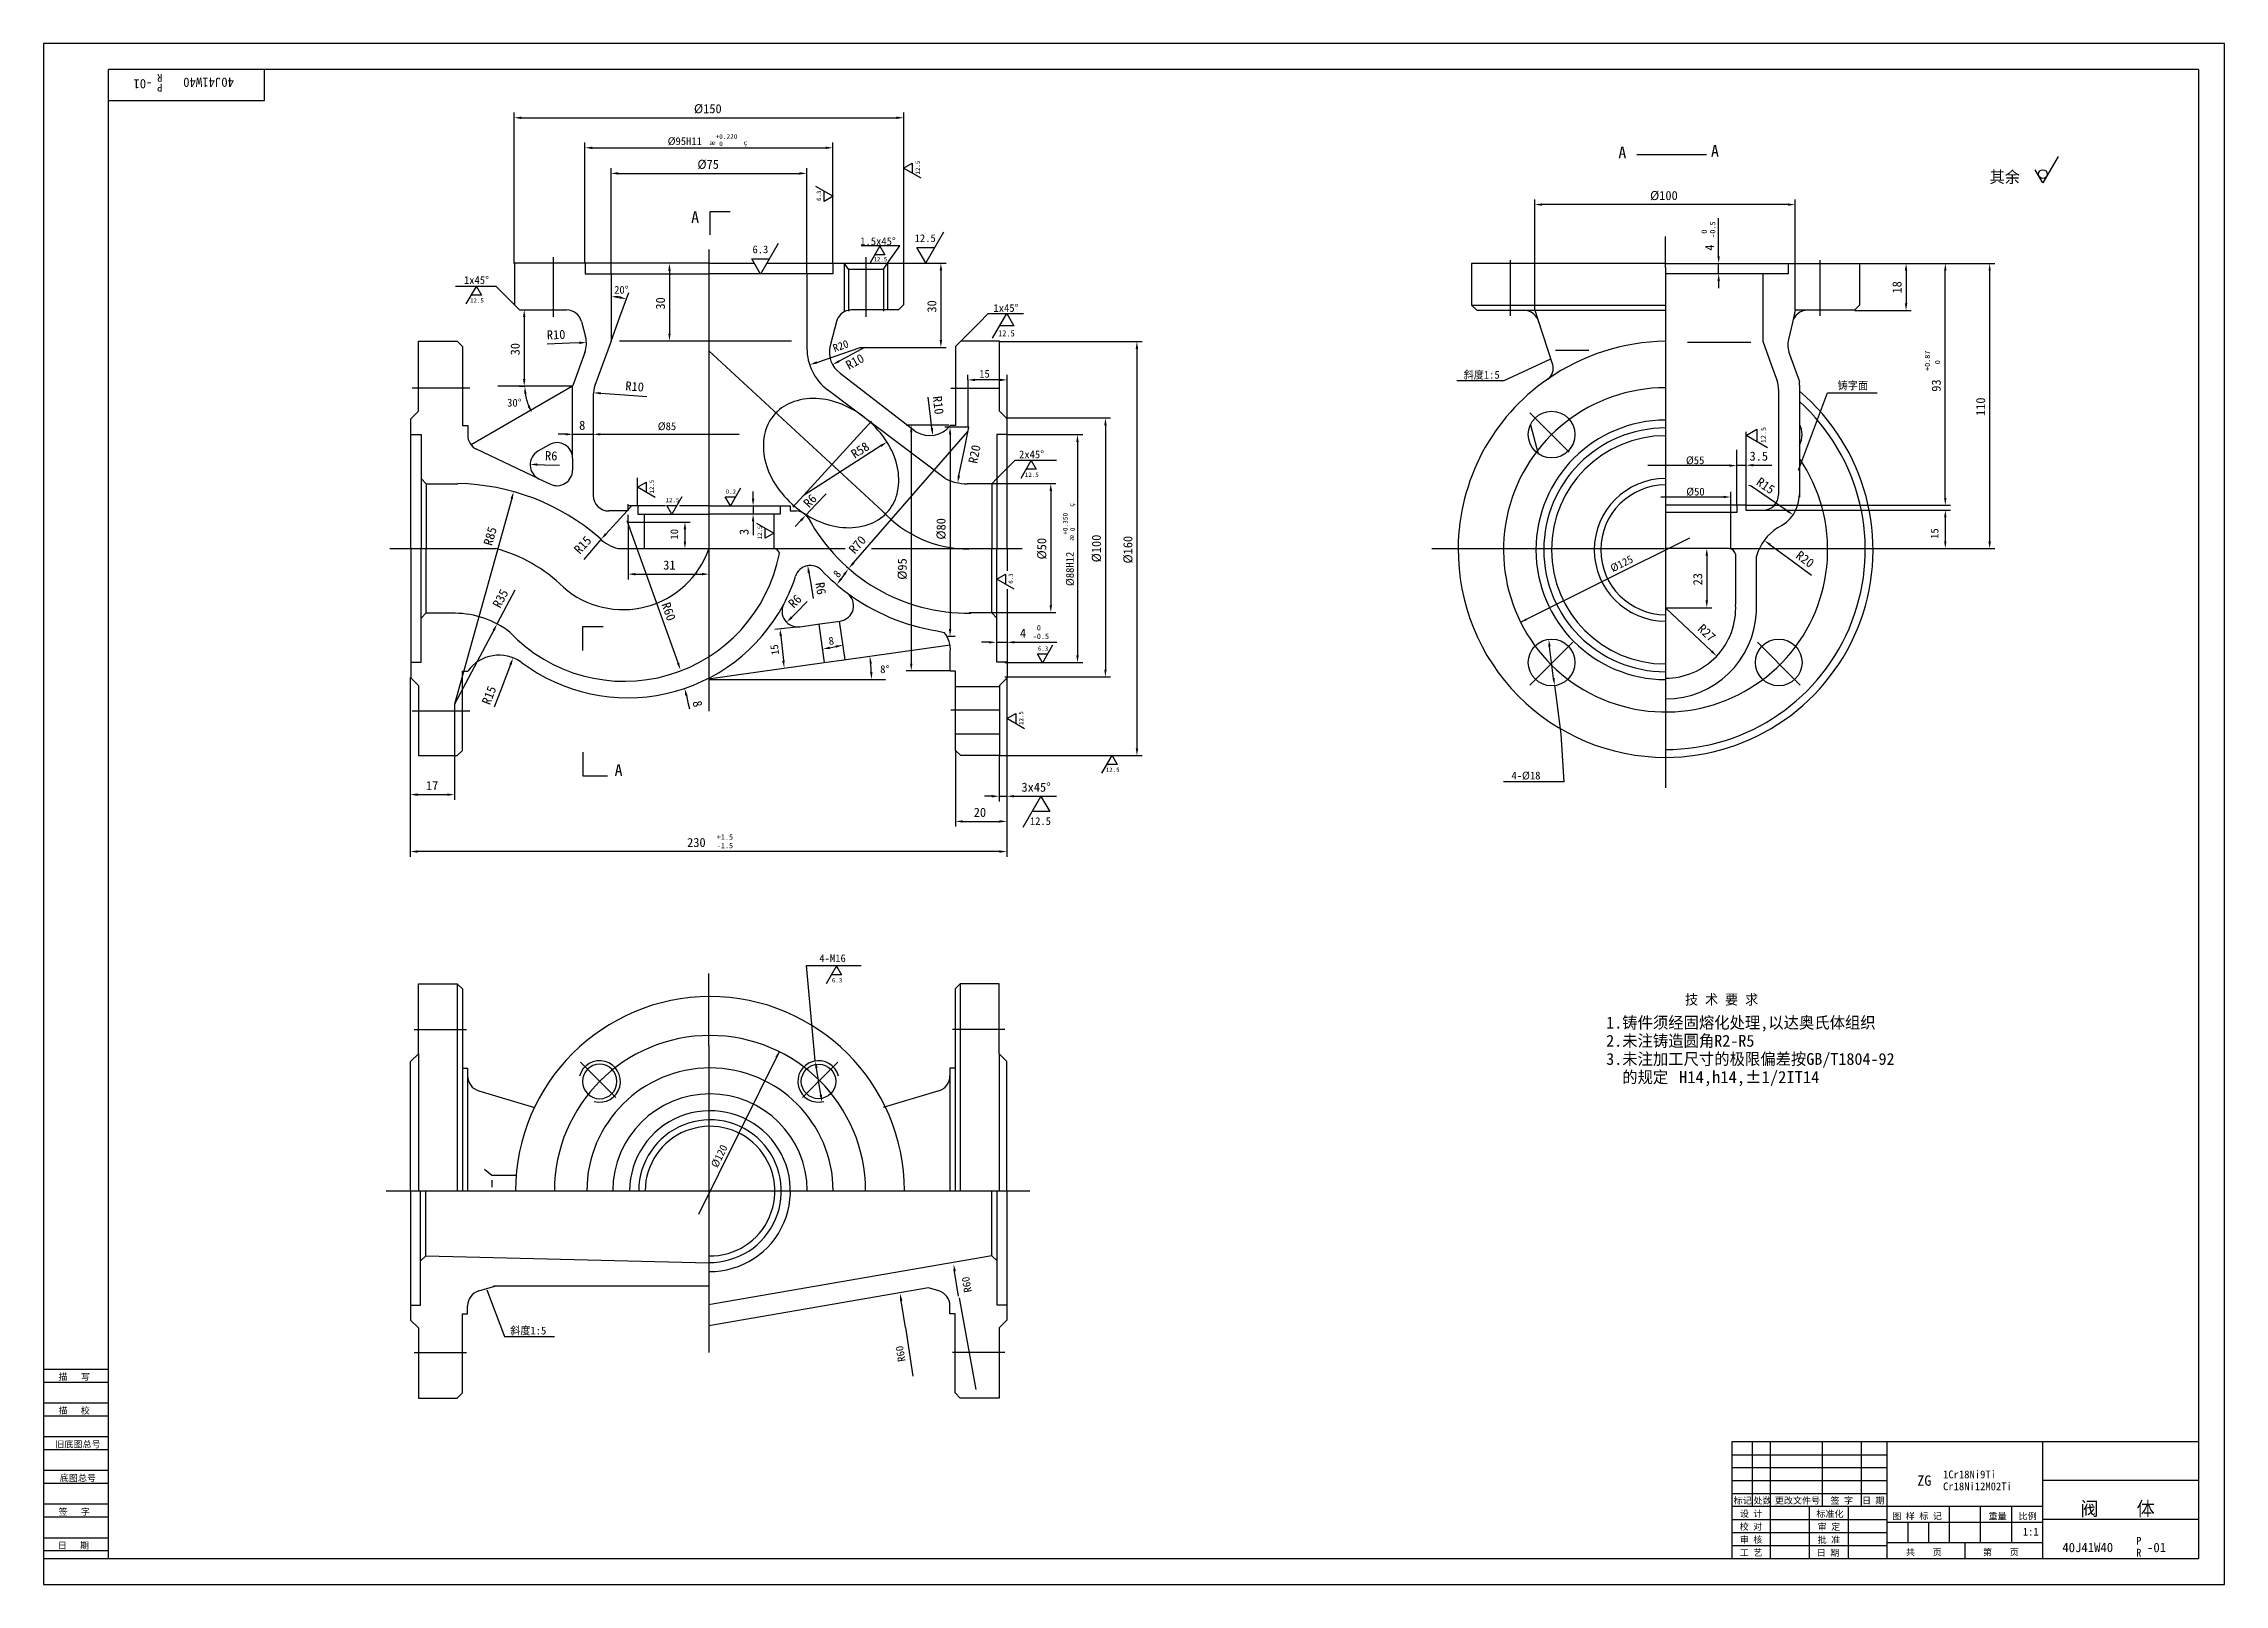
# Model space of a CAD drawing. Header units: metres. Extents: x 0 to 841, y 0 to 594.
import ezdxf

# ---------------------------------------------------------------- set-up
doc = ezdxf.new("R2010")
doc.units = ezdxf.units.M
for name, color, linetype in [('B', 3, 'Continuous'), ('C', 6, 'Continuous'), ('D', 1, 'Continuous'), ('FL', 5, 'Continuous'), ('T', 7, 'Continuous'), ('TL', 4, 'Continuous')]:
    doc.layers.add(name, color=color, linetype=linetype)

# ---------------------------------------------------------------- blocks, each defined once
blk = doc.blocks.new('TUKUN1')
at = {"layer": 'FL'}
for p, q in [((0, 594), (0, 0)), ((841, 594), (0, 594)), ((841, 0), (841, 594)), ((0, 78), (25, 78)), ((0, 70), (25, 70)), ((0, 65), (25, 65)), ((0, 57), (25, 57)), ((0, 52), (25, 52)), ((659, 30), (659, 55)), ((666, 10), (666, 55)), ((686, 30), (686, 55)), ((701, 30), (701, 55)), ((0, 44), (25, 44)), ((651, 50), (711, 50)), ((651, 45), (711, 45)), ((0, 39), (25, 39)), ((651, 40), (711, 40)), ((651, 35), (711, 35)), ((0, 31), (25, 31)), ((0, 26), (25, 26)), ((696, 10), (696, 30)), ((0, 18), (25, 18)), ((651, 25), (711, 25)), ((651, 20), (711, 20)), ((0, 13), (25, 13)), ((651, 15), (711, 15)), ((0, 0), (841, 0))]:
    blk.add_line(p, q, dxfattribs=at)
at = {"layer": 'TL'}
for p, q in [((25, 10), (25, 584)), ((831, 584), (25, 584)), ((85, 584), (85, 572)), ((831, 584), (831, 10)), ((85, 572), (25, 572)), ((0, 83), (25, 83)), ((651, 55), (651, 10)), ((831, 55), (651, 55)), ((711, 10), (711, 55)), ((771, 10), (771, 55)), ((831, 40), (771, 40)), ((771, 30), (651, 30)), ((681, 10), (681, 30)), ((735, 16), (735, 30)), ((747, 16), (747, 30)), ((759, 16), (759, 30)), ((711, 24), (771, 24)), ((719, 16), (719, 24)), ((727, 16), (727, 24)), ((831, 25), (771, 25)), ((0, 10), (831, 10)), ((771, 16), (711, 16)), ((741, 10), (741, 16))]:
    blk.add_line(p, q, dxfattribs=at)
at = {"layer": 'T'}
for s, p in [('描   写', (5.74, 78.76)), ('描   校', (5.74, 65.76)), ('旧底图总号', (4.49, 52.76)), ('底图总号', (6.22, 39.76)), ('标记', (651.75, 31.07)), ('处数', (659.38, 31.07)), ('更改文件号', (667.61, 31.07)), ('签 字', (689.1, 31.07)), ('日 期', (701.23, 31.07)), ('签   字', (5.74, 26.76)), ('设 计', (654.14, 25.99)), ('标准化', (683.65, 25.93)), ('图 样 标 记', (712.95, 25.04)), ('重量', (750.03, 25.04)), ('比例', (761.64, 25.04)), ('校 对', (654.05, 20.99)), ('审 核', (654.14, 15.99)), ('批 准', (684.13, 15.93)), ('审 定', (684.13, 20.93)), ('日   期', (5.45, 13.76)), ('工 艺', (654.14, 10.99)), ('日 期', (683.84, 10.93)), ('共    页', (718.18, 11.13)), ('第    页', (747.9, 11.13))]:
    blk.add_text(s, height=2.5, dxfattribs=at).set_placement(p)

msp = doc.modelspace()

# ---------------------------------------------------------------- linework, layer by layer
at = {"layer": 'B'}
msp.add_lwpolyline([(317.62, 449.02, 0.08), (307.8, 454.94, 0.09), (297.9, 457.15, 0.11), (288.26, 455.55, 0.13), (281.56, 450.71, 0.13), (278.01, 443.26, 0.11), (278.18, 433.48, 0.09), (282.13, 424.15, 0.08), (289.73, 415.55, 0.08), (299.56, 409.62, 0.09), (309.46, 407.42, 0.11), (319.1, 409.02, 0.13), (325.79, 413.85, 0.13), (329.34, 421.31, 0.11), (329.18, 431.08, 0.09), (325.22, 440.42, 0.08)], format="xyb", close=True, dxfattribs=at)
at = {"layer": 'C'}
for p, q in [((256.57, 514.59), (256.57, 344.69)), ((625.51, 507.68), (625.51, 519.66)), ((196.52, 511.67), (196.52, 488.7)), ((317.12, 511.67), (317.12, 488.7)), ((565.51, 510.51), (565.51, 489.08)), ((625.51, 507.68), (625.51, 349.11)), ((685.01, 510.51), (685.01, 489.08)), ((323.43, 413.88), (256.57, 475.59)), ((142.13, 461.27), (164.35, 461.27)), ((368.81, 461.02), (349.82, 461.02)), ((288.91, 415.3), (319.31, 448.45)), ((576.01, 448.82), (573.18, 451.65)), ((588.29, 436.54), (576.01, 448.82)), ((133.57, 399.32), (174.4, 399.32)), ((282.06, 399.32), (309.06, 399.32)), ((319.33, 399.32), (377.34, 399.32)), ((535.36, 399.32), (598.01, 399.32)), ((650.25, 399.32), (705.08, 399.32)), ((588.29, 361.83), (576.01, 349.54)), ((588.29, 361.83), (589.71, 363.24)), ((662.34, 361.83), (660.92, 363.24)), ((662.34, 361.83), (674.62, 349.54)), ((576.01, 349.54), (573.18, 346.72)), ((625.51, 349.11), (625.51, 341.28)), ((674.62, 349.54), (677.45, 346.72)), ((142.13, 336.8), (164.35, 336.8)), ((256.57, 344.69), (256.57, 336.64)), ((368.81, 337.06), (349.82, 337.06)), ((625.51, 341.28), (625.51, 307.09)), ((256.57, 207.58), (256.57, 235.57)), ((142.95, 213.96), (163.14, 213.96)), ((370.63, 213.96), (350.45, 213.96)), ((256.57, 207.58), (256.57, 123.88)), ((220.62, 187.74), (207.08, 201.28)), ((292.69, 187.74), (306.24, 201.28)), ((132.05, 151.78), (380.35, 151.78)), ((256.57, 123.88), (256.57, 115)), ((256.57, 115), (256.57, 107.83)), ((256.57, 107.69), (256.57, 99.86)), ((256.57, 99.86), (256.57, 89.4)), ((142.95, 89.42), (163.14, 89.42)), ((370.63, 89.42), (350.45, 89.42))]:
    msp.add_line(p, q, dxfattribs=at)
for points in [[(200.44, 384.44, 0.13), (174.4, 399.32, 0.13)], [(200.44, 384.44, 0.53), (256.55, 399.2, 0.53)]]:
    msp.add_lwpolyline(points, format="xyb", dxfattribs=at)
for centre, radius, start, end in [((625.51, 398.84), 62.5, 90, 34.36), ((356.83, 444.32), 45.19, 222.35, 270), ((256.99, 151.6), 60, 0.17, 179.83)]:
    msp.add_arc(centre, radius, start, end, dxfattribs=at)
at = {"layer": 'D'}
for p, q in [((181.43, 509.27), (181.43, 567.41)), ((184.23, 565.41), (328.9, 565.41)), ((331.7, 509.27), (331.7, 567.41)), ((208.77, 509.27), (208.77, 555.84)), ((304.33, 509.27), (304.33, 555.84)), ((211.57, 553.84), (301.53, 553.84)), ((331.63, 545.98), (335.01, 547.93)), ((335.01, 547.93), (335.01, 544.03)), ((776.87, 550.47), (771.02, 540.33)), ((218.81, 505.17), (218.81, 545.97)), ((221.61, 543.97), (291.48, 543.97)), ((294.28, 505.17), (294.28, 545.97)), ((297.67, 539.03), (304.43, 535.13)), ((338.39, 542.07), (331.63, 545.98)), ((771.02, 540.33), (768.09, 545.4)), ((301.05, 533.18), (301.05, 537.08)), ((304.43, 535.13), (301.05, 533.18)), ((575.09, 491.2), (575.09, 533.94)), ((672.65, 531.94), (577.89, 531.94)), ((675.45, 491.2), (675.45, 533.94)), ((645.97, 517.45), (645.97, 526.68)), ((283.33, 516.95), (276.5, 505.12)), ((330.24, 516.03), (315.33, 516.03)), ((318.82, 509.67), (322.46, 515.96)), ((322.46, 515.96), (324.41, 512.58)), ((325.46, 509.32), (330.24, 516.03)), ((336.77, 515.36), (343.6, 515.36)), ((340.18, 509.44), (336.77, 515.36)), ((347.01, 521.27), (340.18, 509.44)), ((645.97, 514.86), (645.97, 517.45)), ((645.97, 512.06), (645.97, 514.86)), ((241.36, 506.39), (241.36, 482.22)), ((276.5, 505.12), (273.08, 511.03)), ((273.08, 511.03), (279.91, 511.03)), ((308.79, 509.37), (308.79, 490.64)), ((324.41, 512.58), (320.5, 512.58)), ((325.46, 509.37), (325.46, 491.31)), ((331.54, 509.37), (348.03, 509.37)), ((346.03, 506.57), (346.03, 479.68)), ((645.97, 505.34), (645.97, 509.26)), ((700.46, 509.23), (735.37, 509.23)), ((717.57, 509.23), (720.24, 509.23)), ((718.24, 506.43), (718.24, 493.89)), ((733.37, 418.81), (733.37, 506.43)), ((735.37, 509.23), (752.48, 509.23)), ((750.48, 506.43), (750.48, 402.12)), ((174.5, 500.39), (158.8, 500.39)), ((162.97, 493.66), (166.88, 500.42)), ((168.83, 497.04), (164.93, 497.04)), ((166.88, 500.42), (168.83, 497.04)), ((181.57, 493.32), (174.5, 500.39)), ((222.25, 488.67), (225.67, 498.07)), ((645.97, 502.54), (645.97, 499.74)), ((185.34, 488.6), (185.34, 464.69)), ((218.83, 479.28), (222.25, 488.67)), ((360.73, 486.36), (364.26, 489.9)), ((364.26, 489.9), (377.9, 489.9)), ((365.98, 480.48), (371.45, 489.94)), ((371.45, 489.94), (374.18, 485.21)), ((575.09, 491.2), (576.27, 487.62)), ((675.45, 491.2), (674.39, 486.53)), ((680.24, 491.2), (675.45, 491.2)), ((698.49, 491.09), (720.24, 491.09)), ((353.66, 479.29), (360.73, 486.36)), ((374.18, 485.21), (368.71, 485.21)), ((202.79, 478.51), (194.21, 478.18)), ((206.55, 478.66), (202.79, 478.51)), ((298.2, 471.11), (314.85, 476.85)), ((306.72, 471.56), (309.17, 472.9)), ((309.17, 472.9), (316.7, 477.04)), ((314.85, 476.85), (317.65, 476.85)), ((316.74, 476.88), (348.03, 476.88)), ((317.65, 476.85), (317.74, 476.85)), ((368.76, 479.13), (423.63, 479.13)), ((421.63, 476.33), (421.63, 322.29)), ((580.83, 472.22), (563.11, 463.95)), ((356.44, 464.35), (356.44, 466.35)), ((356.44, 464.35), (356.44, 447.53)), ((368.83, 464.35), (359.24, 464.35)), ((371.63, 449.32), (371.63, 466.35)), ((563.11, 463.95), (544.94, 463.95)), ((183.34, 461.89), (175.2, 461.89)), ((203.99, 461.89), (183.34, 461.89)), ((183.34, 461.89), (185.64, 461.89)), ((214.81, 459.2), (224.06, 458.58)), ((224.06, 458.58), (232.63, 458)), ((342.16, 449.19), (341.14, 457.72)), ((676.76, 429.62), (687.94, 459.39)), ((687.94, 459.39), (707.06, 459.39)), ((349.12, 446.93), (332.6, 446.93)), ((342.57, 445.72), (342.16, 449.19)), ((356.78, 446.14), (347.57, 446.14)), ((354.95, 437.07), (356.78, 446.14)), ((356.44, 447.53), (356.44, 446.1)), ((371.57, 449.69), (411.48, 449.69)), ((409.48, 446.89), (409.48, 352.65)), ((201.29, 443.38), (198.49, 443.38)), ((204.09, 443.38), (211.95, 443.38)), ((214.75, 443.38), (217.55, 443.38)), ((217.55, 443.38), (219.98, 443.38)), ((219.98, 443.38), (268.28, 443.38)), ((322.87, 438.91), (293.34, 419.88)), ((312.29, 393.78), (356.48, 444.41)), ((334.6, 444.13), (334.6, 354.96)), ((349.57, 443.34), (349.57, 368.3)), ((371.57, 443.25), (400.71, 443.25)), ((398.71, 440.45), (398.71, 358.18)), ((652.93, 430.08), (652.93, 437.36)), ((656.52, 440.53), (656.52, 444.31)), ((656.52, 437.62), (656.52, 440.53)), ((656.52, 416.11), (656.52, 437.62)), ((656.53, 442.96), (660.67, 445.35)), ((664.81, 438.18), (656.53, 442.96)), ((660.67, 445.35), (660.67, 440.57)), ((190.41, 431.72), (193.21, 431.66)), ((193.21, 431.66), (198.96, 431.53)), ((353.01, 427.44), (354.95, 437.07)), ((367.63, 426.32), (374.7, 433.39)), ((374.7, 433.39), (390.65, 433.39)), ((376.97, 426.5), (380.88, 433.26)), ((382.83, 429.88), (378.93, 429.88)), ((380.88, 433.26), (382.83, 429.88)), ((650.13, 431.31), (618.7, 431.31)), ((652.87, 431.47), (656.54, 431.47)), ((652.93, 416.11), (652.93, 430.08)), ((656.54, 431.47), (656.54, 433.47)), ((659.34, 431.47), (662.14, 431.47)), ((662.14, 431.47), (666.51, 431.47)), ((229.02, 415.84), (229.02, 426.63)), ((229.02, 422.97), (232.4, 424.92)), ((235.78, 419.06), (229.02, 422.97)), ((232.4, 424.92), (232.4, 421.01)), ((268.73, 422.6), (264.83, 415.84)), ((273.61, 418.57), (273.61, 421.37)), ((365.5, 424.38), (390.41, 424.38)), ((388.41, 421.58), (388.41, 377.51)), ((650.66, 413), (650.66, 421.21)), ((658.45, 423.34), (657.65, 423.67)), ((672.37, 413.9), (658.45, 423.34)), ((180.51, 418.57), (158.47, 339.38)), ((220.75, 409.21), (226.56, 415.54)), ((225.37, 415.84), (225.37, 416.46)), ((225.37, 409.24), (225.37, 412.38)), ((242.27, 412.58), (240.32, 415.96)), ((240.32, 415.96), (244.22, 415.96)), ((246.17, 419.34), (242.27, 412.58)), ((264.83, 415.84), (262.88, 419.22)), ((262.88, 419.22), (266.78, 419.22)), ((273.61, 415.77), (273.61, 412.58)), ((293.99, 412.21), (297.82, 416.3)), ((297.82, 416.3), (301.76, 420.49)), ((647.86, 419.21), (623.67, 419.21)), ((656.37, 416.01), (735.37, 416.01)), ((663.1, 414.18), (735.37, 414.18)), ((216.83, 404.94), (220.75, 409.21)), ((244.65, 355.23), (225.02, 410.02)), ((225.37, 409.57), (225.37, 387.47)), ((225.37, 409.57), (249.32, 409.57)), ((247.32, 406.77), (247.32, 402.05)), ((273.61, 409.78), (273.61, 406.98)), ((273.61, 406.98), (273.61, 404.56)), ((274.86, 409.16), (281.62, 405.25)), ((278.24, 403.3), (278.24, 407.21)), ((281.62, 405.25), (278.24, 403.3)), ((292.07, 410.17), (289.88, 407.83)), ((733.37, 411.38), (733.37, 402.12)), ((214.94, 402.87), (208.34, 395.07)), ((569.59, 370.92), (634.83, 403.49)), ((641.39, 396.62), (641.39, 379.32)), ((665.82, 400.81), (674.29, 394.6)), ((705.08, 399.32), (735.37, 399.32)), ((735.37, 399.32), (752.48, 399.32)), ((228.17, 389.47), (253.85, 389.47)), ((295.16, 389.96), (295.86, 385.82)), ((308.78, 389.35), (307.55, 387.66)), ((367.54, 387.56), (370.92, 389.51)), ((374.3, 383.66), (367.54, 387.56)), ((370.92, 389.51), (370.92, 385.61)), ((674.29, 394.6), (681.76, 389.13)), ((177.52, 375.23), (181.86, 383.4)), ((290.47, 374.85), (294.51, 378.95)), ((295.86, 385.82), (296.81, 380.14)), ((174.89, 370.28), (177.52, 375.23)), ((288.51, 372.85), (290.47, 374.85)), ((365.5, 374.71), (390.41, 374.71)), ((625.37, 376.52), (643.39, 376.52)), ((643.19, 359.79), (625.56, 376.38)), ((173.58, 367.81), (158.47, 339.38)), ((291.58, 369.2), (282, 368.18)), ((284.28, 365.6), (285.29, 356.13)), ((348.66, 365.5), (351.57, 365.5)), ((364.55, 363.2), (361.75, 363.2)), ((367.35, 363.2), (371.57, 363.2)), ((374.37, 363.2), (377.17, 363.2)), ((377.17, 363.2), (379.76, 363.2)), ((379.76, 363.2), (390.76, 363.2)), ((389.12, 362.09), (385.21, 355.33)), ((180.04, 354.58), (176.81, 346.21)), ((303.14, 361.09), (305.52, 361.57)), ((370.63, 355.38), (400.71, 355.38)), ((385.21, 355.33), (383.26, 358.71)), ((383.26, 358.71), (387.16, 358.71)), ((582.34, 349.27), (580.77, 361.57)), ((141.41, 349.6), (141.41, 302.46)), ((176.81, 346.21), (173.73, 338.19)), ((256.6, 348.89), (324.61, 348.89)), ((349.57, 352.16), (332.6, 352.16)), ((370.63, 349.85), (411.48, 349.85)), ((371.41, 349.85), (371.41, 301.84)), ((582.7, 346.49), (583.4, 340.93)), ((158.47, 339.38), (158.47, 302.46)), ((247.87, 342.67), (248.5, 339.94)), ((248.5, 339.94), (249.05, 337.58)), ((583.4, 340.93), (585.08, 327.78)), ((371.49, 333.76), (374.87, 335.71)), ((378.25, 329.85), (371.49, 333.76)), ((374.87, 335.71), (374.87, 331.8)), ((351.66, 321.54), (351.66, 292.14)), ((585.08, 327.78), (586.27, 309.46)), ((368.45, 319.34), (368.45, 301.84)), ((368.76, 319.49), (423.63, 319.49)), ((408.15, 312.75), (412.05, 319.51)), ((414, 316.13), (410.1, 316.13)), ((412.05, 319.51), (414, 316.13)), ((144.21, 304.46), (155.67, 304.46)), ((365.65, 303.84), (362.85, 303.84)), ((368.45, 303.84), (371.41, 303.84)), ((374.21, 303.84), (377.01, 303.84)), ((377.01, 303.84), (390.6, 303.84)), ((377.77, 291.98), (384.6, 303.81)), ((384.6, 303.81), (388.02, 297.9)), ((586.27, 309.46), (563, 309.46)), ((141.41, 302.46), (141.41, 280.52)), ((371.41, 301.84), (371.41, 292.14)), ((388.02, 297.9), (381.19, 297.9)), ((354.46, 294.14), (368.61, 294.14)), ((371.41, 292.14), (371.41, 280.52)), ((368.61, 282.52), (144.21, 282.52)), ((297.59, 201.81), (294.23, 238.56)), ((294.23, 238.56), (315.25, 238.56)), ((301.87, 231.62), (305.78, 238.38)), ((305.78, 238.38), (307.73, 235)), ((307.73, 235), (303.82, 235)), ((283.6, 205.37), (252.55, 142.64)), ((299.69, 188.78), (298.04, 199.04)), ((352.84, 111.11), (351.18, 121.37)), ((170.95, 113.53), (177.8, 95.51)), ((353.07, 110.43), (359.56, 75.19)), ((332.41, 99), (330.76, 109.27)), ((177.8, 95.51), (196.99, 95.51)), ((332.41, 99), (335.24, 80.32))]:
    msp.add_line(p, q, dxfattribs=at)
msp.add_circle((771.02, 543.71), 1.69, dxfattribs=at)
for centre, radius, start, end in [((218.83, 479.28), 17.25, 79.31, 80.69), ((205.93, 461.89), 20.35, 187.89, 202.11), ((254.93, 348.89), 64.32, 2.49, 5.51)]:
    msp.add_arc(centre, radius, start, end, dxfattribs=at)
for points in [[(184.23, 565.88), (184.23, 564.95), (181.43, 565.41)], [(328.9, 565.88), (328.9, 564.95), (331.7, 565.41)], [(211.57, 554.3), (211.57, 553.37), (208.77, 553.84)], [(301.53, 554.3), (301.53, 553.37), (304.33, 553.84)], [(221.61, 544.44), (221.61, 543.5), (218.81, 543.97)], [(291.48, 544.44), (291.48, 543.5), (294.28, 543.97)], [(577.89, 532.41), (577.89, 531.47), (575.09, 531.94)], [(672.65, 532.41), (672.65, 531.47), (675.45, 531.94)], [(240.89, 506.39), (241.83, 506.39), (241.36, 509.19)], [(345.57, 506.57), (346.5, 506.57), (346.03, 509.37)], [(645.5, 512.06), (646.44, 512.06), (645.97, 509.26)], [(645.5, 502.54), (646.44, 502.54), (645.97, 505.34)], [(717.77, 506.43), (718.71, 506.43), (718.24, 509.23)], [(732.91, 506.43), (733.84, 506.43), (733.37, 509.23)], [(750.02, 506.43), (750.95, 506.43), (750.48, 509.23)], [(221.59, 495.83), (221.66, 496.76), (218.83, 496.53)], [(222.16, 496.68), (221.91, 495.78), (224.73, 495.49)], [(184.87, 488.6), (185.8, 488.6), (185.34, 491.4)], [(717.77, 493.89), (718.71, 493.89), (718.24, 491.09)], [(240.89, 482.22), (241.83, 482.22), (241.36, 479.42)], [(345.57, 479.68), (346.5, 479.68), (346.03, 476.88)], [(206.57, 478.19), (206.53, 479.12), (209.35, 478.76)], [(298.35, 470.67), (298.05, 471.55), (295.55, 470.2)], [(306.94, 471.15), (306.49, 471.97), (304.26, 470.21)], [(421.16, 476.33), (422.1, 476.33), (421.63, 479.13)], [(184.87, 464.69), (185.8, 464.69), (185.34, 461.89)], [(359.24, 464.82), (359.24, 463.89), (356.44, 464.35)], [(368.83, 464.82), (368.83, 463.89), (371.63, 464.35)], [(185.3, 459.07), (186.23, 459.13), (185.57, 461.89)], [(187.49, 454.44), (186.65, 454.03), (188.3, 451.72)], [(214.78, 458.74), (214.84, 459.67), (212.02, 459.39)], [(334.13, 444.13), (335.07, 444.13), (334.6, 446.93)], [(342.11, 445.67), (343.03, 445.78), (342.9, 442.94)], [(349.1, 443.34), (350.03, 443.34), (349.57, 446.14)], [(409.02, 446.89), (409.95, 446.89), (409.48, 449.69)], [(201.29, 443.85), (201.29, 442.91), (204.09, 443.38)], [(214.75, 443.85), (214.75, 442.91), (211.95, 443.38)], [(323.12, 438.51), (322.62, 439.3), (325.22, 440.42)], [(398.25, 440.45), (399.18, 440.45), (398.71, 443.25)], [(190.4, 431.25), (190.42, 432.18), (187.61, 431.78)], [(650.13, 431.77), (650.13, 430.84), (652.93, 431.31)], [(659.34, 431.94), (659.34, 431), (656.54, 431.47)], [(180.96, 418.44), (180.06, 418.69), (181.26, 421.26)], [(353.47, 427.35), (352.56, 427.54), (352.46, 424.7)], [(387.95, 421.58), (388.88, 421.58), (388.41, 424.38)], [(273.14, 418.57), (274.08, 418.57), (273.61, 415.77)], [(273.14, 409.78), (274.08, 409.78), (273.61, 412.58)], [(292.41, 409.85), (291.73, 410.49), (293.99, 412.21)], [(647.86, 419.68), (647.86, 418.75), (650.66, 419.21)], [(672.11, 413.51), (672.63, 414.28), (674.69, 412.32)], [(732.91, 418.81), (733.84, 418.81), (733.37, 416.01)], [(732.91, 411.38), (733.84, 411.38), (733.37, 414.18)], [(217.17, 404.62), (216.49, 405.25), (214.94, 402.87)], [(246.86, 406.77), (247.79, 406.77), (247.32, 409.57)], [(246.86, 402.05), (247.79, 402.05), (247.32, 399.25)], [(640.92, 396.62), (641.85, 396.62), (641.39, 399.42)], [(665.54, 400.43), (666.09, 401.19), (663.56, 402.46)], [(732.91, 402.12), (733.84, 402.12), (733.37, 399.32)], [(750.02, 402.12), (750.95, 402.12), (750.48, 399.32)], [(228.17, 389.94), (228.17, 389), (225.37, 389.47)], [(253.85, 389.94), (253.85, 389), (256.65, 389.47)], [(294.7, 389.89), (295.62, 390.04), (294.7, 392.73)], [(307.17, 387.93), (307.93, 387.38), (305.91, 385.39)], [(308.4, 389.62), (309.15, 389.08), (310.41, 391.62)], [(312.64, 393.47), (311.94, 394.08), (310.45, 391.67)], [(640.92, 379.32), (641.85, 379.32), (641.39, 376.52)], [(173.99, 367.59), (173.17, 368.03), (174.89, 370.28)], [(288.84, 372.53), (288.17, 373.18), (286.54, 370.86)], [(387.95, 377.51), (388.88, 377.51), (388.41, 374.71)], [(571.63, 372.37), (569.59, 370.92), (571.98, 371.67)], [(284.75, 365.65), (283.82, 365.55), (283.99, 368.39)], [(305.42, 362.03), (305.61, 361.11), (308.26, 362.13)], [(349.1, 368.3), (350.03, 368.3), (349.57, 365.5)], [(364.55, 363.66), (364.55, 362.73), (367.35, 363.2)], [(374.37, 363.66), (374.37, 362.73), (371.57, 363.2)], [(580.31, 361.51), (581.24, 361.63), (580.42, 364.34)], [(180.47, 354.42), (179.6, 354.75), (181.04, 357.2)], [(244.21, 355.07), (245.09, 355.38), (245.59, 352.59)], [(285.75, 356.18), (284.83, 356.08), (285.59, 353.34)], [(303.04, 361.55), (303.23, 360.63), (300.39, 360.53)], [(318.5, 355.01), (319.42, 355.12), (318.63, 357.84)], [(334.13, 354.96), (335.07, 354.96), (334.6, 352.16)], [(398.25, 358.18), (399.18, 358.18), (398.71, 355.38)], [(642.87, 359.45), (643.51, 360.13), (645.23, 357.87)], [(248.33, 342.77), (247.42, 342.56), (247.24, 345.39)], [(319.66, 351.7), (318.73, 351.68), (319.26, 348.89)], [(409.02, 352.65), (409.95, 352.65), (409.48, 349.85)], [(581.88, 349.21), (582.8, 349.33), (582.7, 346.49)], [(421.16, 322.29), (422.1, 322.29), (421.63, 319.49)], [(144.21, 304.93), (144.21, 303.99), (141.41, 304.46)], [(155.67, 304.93), (155.67, 303.99), (158.47, 304.46)], [(365.65, 304.31), (365.65, 303.38), (368.45, 303.84)], [(374.21, 304.31), (374.21, 303.38), (371.41, 303.84)], [(354.46, 294.61), (354.46, 293.68), (351.66, 294.14)], [(368.61, 294.61), (368.61, 293.68), (371.41, 294.14)], [(144.21, 282.99), (144.21, 282.06), (141.41, 282.52)], [(368.61, 282.99), (368.61, 282.06), (371.41, 282.52)], [(282.86, 202.99), (283.6, 205.37), (282.16, 203.33)], [(297.58, 198.97), (298.5, 199.12), (297.59, 201.81)], [(299.23, 188.7), (300.16, 188.85), (300.14, 186.01)], [(350.95, 120.62), (351.87, 120.77), (350.97, 123.46)], [(330.3, 109.2), (331.22, 109.35), (330.31, 112.04)]]:
    msp.add_solid(points, dxfattribs=at)
at = {"layer": 'FL'}
for centre, start, end in [((214.45, 193.91), 255, 165), ((298.87, 193.91), 15, 285)]:
    msp.add_arc(centre, 8, start, end, dxfattribs=at)
at = {"layer": 'TL'}
for p, q in [((614.44, 551.23), (641.33, 551.23)), ((256.99, 520.24), (256.99, 529.34)), ((256.99, 529.34), (264.7, 529.34)), ((209.07, 509.32), (181.57, 509.32)), ((181.57, 509.32), (181.57, 493.32)), ((208.83, 509.28), (208.83, 505.28)), ((208.83, 505.28), (218.83, 505.28)), ((256.57, 509.32), (209.07, 509.32)), ((218.83, 505.28), (218.83, 479.28)), ((218.83, 505.28), (256.44, 505.28)), ((256.63, 509.32), (274.07, 509.32)), ((294.37, 505.28), (256.77, 505.28)), ((278.92, 509.32), (304.13, 509.32)), ((294.37, 505.28), (294.37, 476.52)), ((304.37, 505.28), (294.37, 505.28)), ((304.13, 509.32), (310.28, 509.32)), ((304.37, 509.28), (304.37, 505.28)), ((310.36, 507.1), (308.78, 509.32)), ((310.28, 509.32), (323.81, 509.32)), ((310.36, 507.1), (323.81, 507.1)), ((310.36, 507.1), (310.36, 490.91)), ((323.81, 509.32), (331.63, 509.32)), ((323.89, 507.1), (325.4, 509.32)), ((323.89, 507.1), (323.89, 490.91)), ((331.63, 509.32), (331.63, 493.32)), ((578.2, 509.2), (550.7, 509.2)), ((550.7, 509.2), (550.7, 493.2)), ((625.7, 509.2), (578.2, 509.2)), ((625.32, 509.2), (672.82, 509.2)), ((662.95, 505.2), (625.37, 505.2)), ((672.83, 505.2), (662.83, 505.2)), ((662.95, 505.28), (662.95, 479.28)), ((672.82, 509.2), (700.32, 509.2)), ((672.83, 509.2), (672.83, 505.2)), ((700.32, 509.2), (700.32, 493.2)), ((181.57, 493.32), (183.57, 491.32)), ((183.57, 491.32), (201.63, 491.32)), ((323.81, 491.32), (311.57, 491.32)), ((329.63, 491.32), (323.81, 491.32)), ((331.63, 493.32), (329.63, 491.32)), ((550.7, 493.2), (552.7, 491.2)), ((550.7, 493.2), (625.52, 493.2)), ((552.7, 491.2), (570.78, 491.2)), ((570.78, 491.2), (625.52, 491.2)), ((698.32, 491.2), (680.24, 491.2)), ((700.32, 493.2), (698.32, 491.2)), ((207.42, 486.88), (209.01, 480.98)), ((222.03, 479.42), (288.44, 479.42)), ((304.19, 480.98), (303.35, 477.52)), ((305.78, 486.88), (304.19, 480.98)), ((576.27, 487.62), (581.95, 470.34)), ((674.39, 486.53), (672.9, 479.95)), ((144.54, 479.29), (159.54, 479.29)), ((144.54, 452.29), (144.54, 479.29)), ((159.54, 479.29), (161.54, 477.29)), ((161.54, 477.29), (161.54, 446.79)), ((208.75, 474.96), (204.48, 463.22)), ((207.9, 472.62), (208.83, 475.18)), ((218.83, 479.28), (215.41, 469.88)), ((353.66, 479.29), (351.66, 477.29)), ((351.66, 477.29), (351.66, 446.79)), ((368.66, 479.29), (353.66, 479.29)), ((368.66, 452.29), (368.66, 479.29)), ((595.91, 475.72), (583.04, 475.72)), ((658.37, 478.77), (634.01, 478.77)), ((662.95, 479.28), (666.37, 469.88)), ((673.26, 474.33), (677.1, 463.77)), ((204.48, 463.22), (203.99, 461.89)), ((215.41, 469.88), (212.6, 462.14)), ((307.14, 466.94), (336.48, 444.36)), ((666.37, 469.88), (668.5, 464.02)), ((677.1, 462.36), (677.1, 463.77)), ((203.99, 461.89), (164.88, 439.31)), ((203.99, 434.18), (203.99, 461.89)), ((211.99, 458.72), (211.99, 419.82)), ((347.71, 426.3), (302.32, 460.56)), ((669.1, 460.6), (669.1, 420.18)), ((677.1, 462.36), (677.1, 419.16)), ((141.57, 449.32), (144.54, 452.29)), ((141.57, 443.32), (141.57, 449.32)), ((161.54, 446.79), (163.54, 446.79)), ((163.54, 446.79), (163.54, 443.08)), ((351.66, 446.79), (349.66, 446.79)), ((371.63, 449.32), (368.66, 452.29)), ((371.63, 443.32), (371.63, 449.32)), ((573.41, 447.09), (576.42, 435.89)), ((141.57, 399.32), (141.57, 443.32)), ((141.57, 443.32), (145.57, 443.32)), ((145.57, 443.32), (145.57, 426.32)), ((191.03, 426.23), (166.97, 437.66)), ((194.99, 439.38), (190.61, 436.84)), ((367.63, 443.32), (367.63, 426.32)), ((371.63, 443.32), (367.63, 443.32)), ((371.63, 399.32), (371.63, 443.32)), ((203.99, 434.18), (203.99, 429.93)), ((203.99, 429.93), (203.99, 429.57)), ((145.57, 426.32), (145.57, 399.32)), ((145.57, 426.32), (147.57, 424.32)), ((147.57, 424.32), (159.77, 424.32)), ((147.57, 424.32), (147.57, 399.32)), ((191.03, 426.23), (195.42, 424.15)), ((365.63, 424.32), (356.11, 424.32)), ((367.63, 426.32), (365.63, 424.32)), ((365.63, 424.32), (365.63, 399.32)), ((367.63, 426.32), (367.63, 399.32)), ((225.32, 413.82), (217.99, 413.82)), ((228.82, 415.82), (225.32, 415.82)), ((225.32, 415.82), (225.32, 413.82)), ((239.79, 415.82), (228.82, 415.82)), ((229.11, 415.65), (229.11, 412.65)), ((229.11, 412.65), (231.61, 412.65)), ((231.61, 412.65), (256.54, 412.65)), ((231.61, 412.65), (231.61, 399.3)), ((256.32, 415.82), (245.17, 415.82)), ((281.59, 412.65), (256.66, 412.65)), ((256.89, 415.82), (284.39, 415.82)), ((281.59, 412.65), (281.59, 399.3)), ((284.09, 412.65), (281.59, 412.65)), ((284.09, 415.65), (284.09, 412.65)), ((284.39, 415.82), (287.89, 415.82)), ((287.89, 415.82), (287.89, 413.82)), ((287.89, 413.82), (290.3, 413.82)), ((625.41, 416.18), (652.91, 416.18)), ((650.54, 413.18), (625.48, 413.18)), ((650.54, 413.18), (650.54, 399.39)), ((653.04, 413.18), (650.54, 413.18)), ((652.91, 416.18), (656.41, 416.18)), ((653.04, 416.18), (653.04, 413.18)), ((656.41, 416.18), (656.41, 414.18)), ((656.41, 414.18), (663.1, 414.18)), ((141.57, 399.51), (141.57, 355.51)), ((145.57, 372.51), (145.57, 399.51)), ((147.57, 374.51), (147.57, 399.51)), ((221.48, 399.36), (231.61, 399.36)), ((231.61, 399.36), (256.46, 399.36)), ((282.06, 399.29), (256.52, 399.29)), ((365.63, 374.51), (365.63, 399.51)), ((367.63, 372.51), (367.63, 399.51)), ((371.63, 399.51), (371.63, 390.75)), ((598.01, 399.32), (625.12, 399.32)), ((650.08, 399.34), (625.51, 399.34)), ((652.53, 377.77), (652.53, 396.95)), ((660.54, 380.65), (660.54, 396.39)), ((371.63, 383.66), (371.63, 355.51)), ((660.54, 374.96), (660.54, 380.65)), ((145.57, 372.51), (147.57, 374.51)), ((145.57, 355.51), (145.57, 372.51)), ((147.57, 374.51), (158.69, 374.51)), ((291.59, 369.19), (299.33, 370.28)), ((298.92, 370.22), (301.01, 355.37)), ((299.33, 370.28), (307.2, 371.39)), ((306.84, 371.34), (308.93, 356.48)), ((365.63, 374.51), (356.99, 374.51)), ((367.63, 372.51), (365.63, 374.51)), ((367.63, 355.51), (367.63, 372.51)), ((207.95, 359.97), (207.95, 369.31)), ((207.95, 369.31), (215.78, 369.31)), ((308.55, 356.43), (349.56, 362.19)), ((344.58, 367.59), (347.3, 366.99)), ((141.57, 355.51), (141.57, 349.51)), ((141.57, 355.51), (145.57, 355.51)), ((266.26, 350.48), (301.02, 355.37)), ((301.02, 355.37), (308.55, 356.43)), ((349.66, 352.04), (349.66, 359.54)), ((371.63, 355.51), (367.63, 355.51)), ((371.63, 355.51), (371.63, 349.51)), ((141.57, 349.51), (144.54, 346.54)), ((144.54, 346.54), (144.54, 319.54)), ((161.54, 321.54), (161.54, 352.04)), ((161.54, 352.04), (163.54, 352.04)), ((256.35, 349.09), (266.26, 350.48)), ((351.66, 352.04), (349.66, 352.04)), ((351.5, 346.19), (368.81, 346.19)), ((351.66, 346.19), (351.66, 352.04)), ((351.66, 327.92), (351.66, 346.19)), ((371.63, 349.51), (368.66, 346.54)), ((368.66, 346.54), (368.66, 346.19)), ((368.66, 346.19), (368.66, 327.92)), ((159.54, 319.54), (161.54, 321.54)), ((207.95, 320.84), (207.95, 311.77)), ((351.5, 327.92), (368.81, 327.92)), ((351.66, 321.54), (351.66, 327.92)), ((353.66, 319.54), (351.66, 321.54)), ((368.66, 327.92), (368.66, 319.54)), ((144.54, 319.54), (159.54, 319.54)), ((207.95, 311.77), (217.44, 311.77)), ((368.66, 319.54), (353.66, 319.54)), ((144.52, 231.57), (159.52, 231.57)), ((144.52, 204.57), (144.52, 231.57)), ((159.52, 231.57), (159.52, 151.93)), ((159.52, 231.57), (161.52, 229.57)), ((161.52, 229.57), (161.52, 199.07)), ((353.52, 231.57), (351.52, 229.57)), ((351.52, 229.57), (351.52, 199.07)), ((353.52, 231.57), (353.52, 151.93)), ((368.52, 231.57), (353.52, 231.57)), ((368.52, 204.57), (368.52, 231.57)), ((141.55, 201.6), (144.52, 204.57)), ((144.52, 204.57), (144.52, 151.93)), ((368.52, 204.57), (368.52, 151.93)), ((371.49, 201.6), (368.52, 204.57)), ((141.55, 151.6), (141.55, 201.6)), ((161.52, 199.07), (163.52, 199.07)), ((161.56, 198.99), (161.56, 151.93)), ((163.52, 199.07), (163.52, 196.04)), ((163.52, 196.04), (163.52, 191.57)), ((349.52, 199.07), (349.52, 196.04)), ((351.52, 199.07), (349.52, 199.07)), ((349.52, 196.04), (349.52, 191.57)), ((351.47, 198.99), (351.47, 151.93)), ((371.49, 151.6), (371.49, 201.6)), ((163.52, 191.57), (163.52, 151.93)), ((167.8, 190.29), (189.29, 183.88)), ((345.24, 190.29), (323.75, 183.88)), ((349.52, 191.57), (349.52, 151.93)), ((172.86, 157.69), (170.07, 159.99)), ((141.55, 151.82), (141.55, 107.69)), ((145.35, 124.67), (145.35, 151.76)), ((147.35, 126.67), (147.35, 151.76)), ((182.22, 157.69), (172.86, 157.69)), ((172.86, 155.84), (172.86, 153.09)), ((365.68, 126.67), (365.68, 151.76)), ((367.68, 124.67), (367.68, 151.76)), ((371.49, 151.82), (371.49, 107.46)), ((145.35, 124.67), (147.35, 126.67)), ((147.35, 126.67), (256.52, 123.95)), ((365.68, 126.67), (256.44, 107.8)), ((367.68, 124.67), (365.68, 126.67)), ((145.35, 107.67), (145.35, 124.67)), ((367.68, 107.67), (367.68, 124.67)), ((167.8, 113.13), (174.07, 115)), ((256.6, 115), (173.49, 115)), ((341.21, 114.33), (256.57, 99.71)), ((345.24, 113.13), (341.21, 114.33)), ((141.35, 107.67), (145.35, 107.67)), ((141.55, 107.69), (141.55, 101.82)), ((141.55, 101.82), (144.52, 98.85)), ((161.52, 73.85), (161.52, 104.35)), ((161.52, 104.35), (163.52, 104.35)), ((163.52, 104.35), (163.52, 107.38)), ((349.52, 104.35), (349.52, 107.38)), ((351.52, 104.35), (349.52, 104.35)), ((351.52, 73.85), (351.52, 104.35)), ((371.68, 107.67), (367.68, 107.67)), ((371.49, 101.82), (368.52, 98.85)), ((371.49, 107.46), (371.49, 101.82)), ((144.52, 98.85), (144.52, 71.85)), ((368.52, 98.85), (368.52, 71.85)), ((144.52, 71.85), (159.52, 71.85)), ((159.52, 71.85), (161.52, 73.85)), ((353.52, 71.85), (351.52, 73.85)), ((368.52, 71.85), (353.52, 71.85))]:
    msp.add_line(p, q, dxfattribs=at)
for points in [[(303.35, 477.52, 0.31), (307.14, 466.94, 0.31)], [(625.34, 479.24, 0.15), (580.05, 464.66, 0.15)], [(336.48, 444.36, 0.38), (349.66, 446.79, 0.38)], [(294.87, 411.17, 0.23), (290.3, 413.82, 0.23)], [(668.68, 407.34, 0.18), (660.54, 396.39, 0.18)], [(179.76, 367.15, 0.61), (283.73, 397.46, 0.62)], [(214.46, 403.33, 0.14), (221.48, 399.36, 0.14)], [(283.73, 397.46, 0.22), (282.06, 399.29, 0.22)], [(652.53, 396.95, 0.31), (650.08, 399.34, 0.31)], [(309.96, 382.14, 0.12), (344.58, 367.59, 0.12)], [(184.28, 355.47, 0.46), (285.45, 377.94, 0.46)], [(349.66, 359.54, 0.2), (347.3, 366.99, 0.2)], [(184.28, 355.47, 0.41), (163.54, 352.04, 0.41)], [(221.11, 193.91, 1), (207.78, 193.91, 1), (221.11, 193.91, 1)], [(292.2, 193.91, -1), (305.53, 193.91, -1), (292.2, 193.91, -1)]]:
    msp.add_lwpolyline(points, format="xyb", dxfattribs=at)
for centre in [(581.56, 443.27), (581.56, 355.42), (669.13, 355.42)]:
    msp.add_circle(centre, 9, dxfattribs=at)
for centre, radius, start, end in [((201.63, 485.32), 6, 15.05, 90), ((311.57, 485.32), 6, 102.58, 164.95), ((311.57, 485.32), 6, 90, 102.58), ((570.78, 485.2), 6, 12.72, 90), ((680.24, 485.2), 6, 90, 167.28), ((199.35, 478.38), 10, 340, 15.05), ((682.66, 477.75), 10, 167.28, 200), ((314.37, 476.52), 20, 180, 232.96), ((625.51, 398.84), 80, 124.63, 179.51), ((577.21, 468.78), 5, 304.63, 18.21), ((659.1, 460.6), 10, 0, 20), ((221.99, 458.72), 10, 160, 180), ((625.51, 398.84), 80, 269.96, 49.84), ((625.51, 398.84), 77, 270, 47.93), ((625.51, 398.84), 50, 90, 270), ((625.51, 398.84), 47, 90, 270), ((669.13, 443.27), 9, 332.38, 27.62), ((169.54, 443.08), 6, 180, 244.58), ((197.99, 434.18), 6, 360, 120), ((625.51, 398.84), 44, 90, 270), ((193.61, 431.65), 6, 120, 244.58), ((197.99, 429.57), 6, 244.58, 0), ((158.47, 339.38), 85, 48.8, 89.12), ((356.41, 444.3), 20, 244.2, 269.21), ((625.51, 398.84), 27.5, 90, 270), ((625.51, 398.84), 25, 90, 270), ((217.99, 419.82), 6, 180, 270), ((663.1, 420.18), 6, 270, 0), ((663.1, 420.18), 14, 293.46, 0), ((356.48, 444.41), 70, 208.35, 270.88), ((625.51, 398.84), 80, 179.51, 269.96), ((225.32, 409.69), 68, 332.16, 341.99), ((295.69, 386.81), 6, 43.52, 161.99), ((356.6, 444.66), 78, 223.52, 233.27), ((306.37, 377.33), 6, 278, 53.27), ((158.47, 339.38), 35, 52.53, 89.64), ((290.75, 375.13), 6, 152.16, 278), ((625.56, 376.38), 27, 269.88, 2.97), ((625.56, 376.38), 35, 269.91, 357.68), ((256.99, 151.6), 75, 0.14, 179.86), ((169.52, 196.04), 6, 180, 253.38), ((256.99, 151.6), 47.5, 0.22, 179.78), ((343.52, 196.04), 6, 286.62, 0), ((256.99, 151.6), 37.5, 0.28, 179.72), ((256.99, 151.6), 31, 269.24, 179.66), ((256.99, 151.6), 27.5, 269.14, 179.62), ((256.99, 151.6), 25, 269.05, 179.58), ((169.52, 107.38), 6, 106.62, 180), ((343.52, 107.38), 6, 0, 73.38)]:
    msp.add_arc(centre, radius, start, end, dxfattribs=at)

# ---------------------------------------------------------------- block references
at = {"layer": 'D'}
msp.add_blockref('TUKUN1', (0, 0), dxfattribs=at)

# ---------------------------------------------------------------- texts
for s, height, rotation, p in [('-01', 3.6, 180, (41.98, 580.27)), ('R', 3, 180, (45.8, 582.28)), ('40J41W40', 3.6, 180, (73.42, 580.84)), ('P', 3, 180, (45.8, 578.51)), ('12.5', 1.7, 90, (337.94, 543.55)), ('6.3', 1.7, 90, (299.82, 533.35)), (' 0', 2.1, 90, (641.42, 519.15)), ('-0.5', 2.1, 90, (644.71, 519.15)), ('4', 3.5, 90, (644.22, 514.2)), ('18', 3.5, 90, (716.49, 497.66)), ('30', 3.5, 90, (239.61, 491.47)), ('30', 3.5, 90, (344.28, 490.29)), ('R10', 3.5, 2.2, (194.14, 479.93)), ('R20', 3, 20, (305.03, 475.02)), ('30', 3.5, 90, (183.59, 473.81)), ('R10', 3.5, 28.75, (310.57, 468.17)), ('+0.87', 2, 90, (727.45, 467.81)), ('0', 2, 90, (731.4, 470.38)), ('R10', 3.5, 356.14, (224.26, 460.32)), ('93', 3.5, 90, (731.62, 459.79)), ('R10', 3.5, 276.78, (342.88, 457.93)), ('110', 3.5, 90, (748.73, 450.44)), ('R58', 3.5, 32.8, (312.82, 433.9)), ('R20', 3.5, 78.6, (359.97, 431.9)), ('12.5', 2.08, 90, (664.26, 439.99)), ('R6', 3.5, 358.76, (193.34, 433.41)), ('12.5', 1.7, 90, (235.33, 420.54)), ('R15', 3.5, 325.85, (660.16, 424.15)), ('R6', 3.5, 46.84, (295.2, 414.82)), ('%%231', 1.8, 90, (397.29, 415.44)), ('R85', 3.5, 74.45, (172.9, 400.2)), ('R15', 3.5, 47.45, (206.74, 396.95)), ('10', 3, 90, (244.7, 402.81)), ('3', 3.5, 90, (271.86, 404.56)), ('12.5', 1.7, 90, (277.01, 402.83)), ('R70', 3.5, 48.89, (312.78, 397)), ('%%c80', 3.5, 90, (347.82, 402.78)), ('+0.350', 1.8, 90, (394.89, 404.64)), (' 0', 1.8, 90, (397.71, 404.64)), ('%%230', 1.8, 90, (397.29, 402.24)), ('%%c100', 3.5, 90, (407.73, 394.02)), ('%%C160', 3.5, 90, (419.88, 393.56)), ('15', 3, 90, (730.73, 403.08)), ('%%c95', 3.5, 90, (332.85, 387.31)), ('%%c50', 3.5, 90, (386.66, 395.13)), ('%%c88H12', 3, 90, (397.29, 384.88)), ('%%c125', 3, 26.53, (605.13, 390.16)), ('R20', 3.5, 323.78, (675.4, 395.96)), ('8', 3, 50, (306.44, 387.85)), ('6.3', 1.7, 90, (373.85, 385.78)), ('23', 3.5, 90, (639.64, 385.14)), ('R35', 3.5, 62.02, (176.02, 376.13)), ('R60', 3.5, 289.71, (238.22, 377.83)), ('R6', 3.5, 45.43, (289.29, 376.14)), ('R6', 3.5, 279.5, (297.6, 386.02)), ('R27', 3.5, 316.75, (637.57, 368.05)), ('15', 3, 98, (283.69, 358.5)), ('8', 3, 8, (302.93, 362.13)), ('R15', 3.5, 68.97, (172.1, 338.82)), ('8', 3.5, 283.02, (250.23, 340.24)), ('12.5', 1.7, 90, (377.8, 331.33)), ('%%c120', 3, 63.67, (259.84, 160.34)), ('R60', 3, 100, (357.95, 112.82)), ('R60', 3, 100, (332.45, 86.14))]:
    msp.add_text(s, height=height, rotation=rotation, dxfattribs=at).set_placement(p)
for s, height, p in [('%%c150', 3.5, (250.81, 567.16)), ('%%c95H11', 3, (240.66, 554.9)), ('%%230', 1.8, (256.73, 554.9)), ('+0.220', 1.8, (259.13, 557.3)), (' 0', 1.8, (259.13, 554.48)), ('%%231', 1.8, (269.93, 554.9)), ('%%c75', 3.5, (252.13, 545.72)), ('A', 4.5, (607.29, 549.81)), ('A', 4.5, (643.01, 550.39)), ('其余', 4.5, (750.45, 540.33)), ('%%c100', 3.5, (619.52, 533.69)), ('A', 4.5, (249.72, 524.88)), ('6.3', 2.98, (273.38, 513.19)), ('1.5x45%%d', 3, (314.91, 516.32)), ('12.5', 2.98, (335.93, 517.51)), ('12.5', 1.7, (320.03, 510.05)), ('1x45%%d', 3, (162.09, 501.35)), ('20%%d', 3, (220.02, 497.58)), ('12.5', 1.7, (164.45, 494.11)), ('1x45%%d', 3, (366.3, 490.57)), ('12.5', 2.38, (368.05, 481.11)), ('15', 3, (360.8, 465.21)), ('斜度1:5', 3, (547.62, 464.83)), ('铸字面', 3, (691.89, 460.68)), ('30%%d', 3, (178.74, 454.06)), ('8', 3.5, (206.52, 445.13)), ('%%C85', 3, (236.83, 444.99)), ('2x45%%d', 3, (376.16, 434.13)), ('%%c55', 3, (633.35, 431.87)), ('3.5', 3.5, (657.87, 433.22)), ('0.2', 1.7, (263.05, 420.45)), ('12.5', 1.7, (378.45, 426.95)), ('%%c50', 3, (633.46, 419.78)), ('12.5', 1.7, (239.84, 417.19)), ('31', 3.5, (238.93, 391.22)), ('4', 3.5, (376.51, 364.95)), ('-0.5', 2.1, (381.46, 364.46)), (' 0', 2.1, (381.46, 367.75)), ('8%%D', 3, (322.62, 351.32)), ('6.3', 1.7, (383.43, 359.94)), ('A', 4.5, (220.2, 311.71)), ('12.5', 1.7, (409.62, 313.2)), ('4-%%c18', 3, (566.06, 310.32)), ('17', 3.5, (147.44, 306.21)), ('3x45%%d', 3.5, (377.1, 305.59)), ('20', 3.5, (358.7, 295.89)), ('12.5', 2.98, (380.35, 292.77)), ('230', 3.5, (248.16, 284.27)), ('+1.5', 2.1, (259.61, 287.07)), ('-1.5', 2.1, (259.61, 283.78)), ('4-M16', 3, (299.15, 239.89)), ('6.3', 1.7, (303.99, 232.07)), ('技 术 要 求', 3.9, (632.98, 223.53)), ('1.铸件须经固熔化处理,以达奥氏体组织', 4.55, (602.59, 214.3)), ('2.未注铸造圆角R2-R5', 4.55, (602.59, 207.29)), ('3.未注加工尺寸的极限偏差按GB/T1804-92', 4.55, (602.59, 200.29)), ('  的规定', 4.55, (602.59, 193.28)), ('H14,h14,%%P1/2IT14', 4.68, (630.69, 193.23)), ('斜度1:5', 3, (179.93, 96.34)), ('ZG', 4, (722.57, 38.01)), ('1Cr18Ni9Ti', 3, (732.51, 40.89)), ('Cr18Ni12M02Ti', 3, (732.51, 36.29)), ('阀    体', 5.4, (785.43, 26.47)), ('1:1', 3, (763.27, 18.8)), ('P', 3, (806.96, 15.31)), ('40J41W40', 3.6, (778.5, 12.43)), ('R', 3, (806.96, 10.71)), ('-01', 3.6, (811.16, 12.43))]:
    msp.add_text(s, height=height, dxfattribs=at).set_placement(p)

doc.saveas('drawing.dxf')
